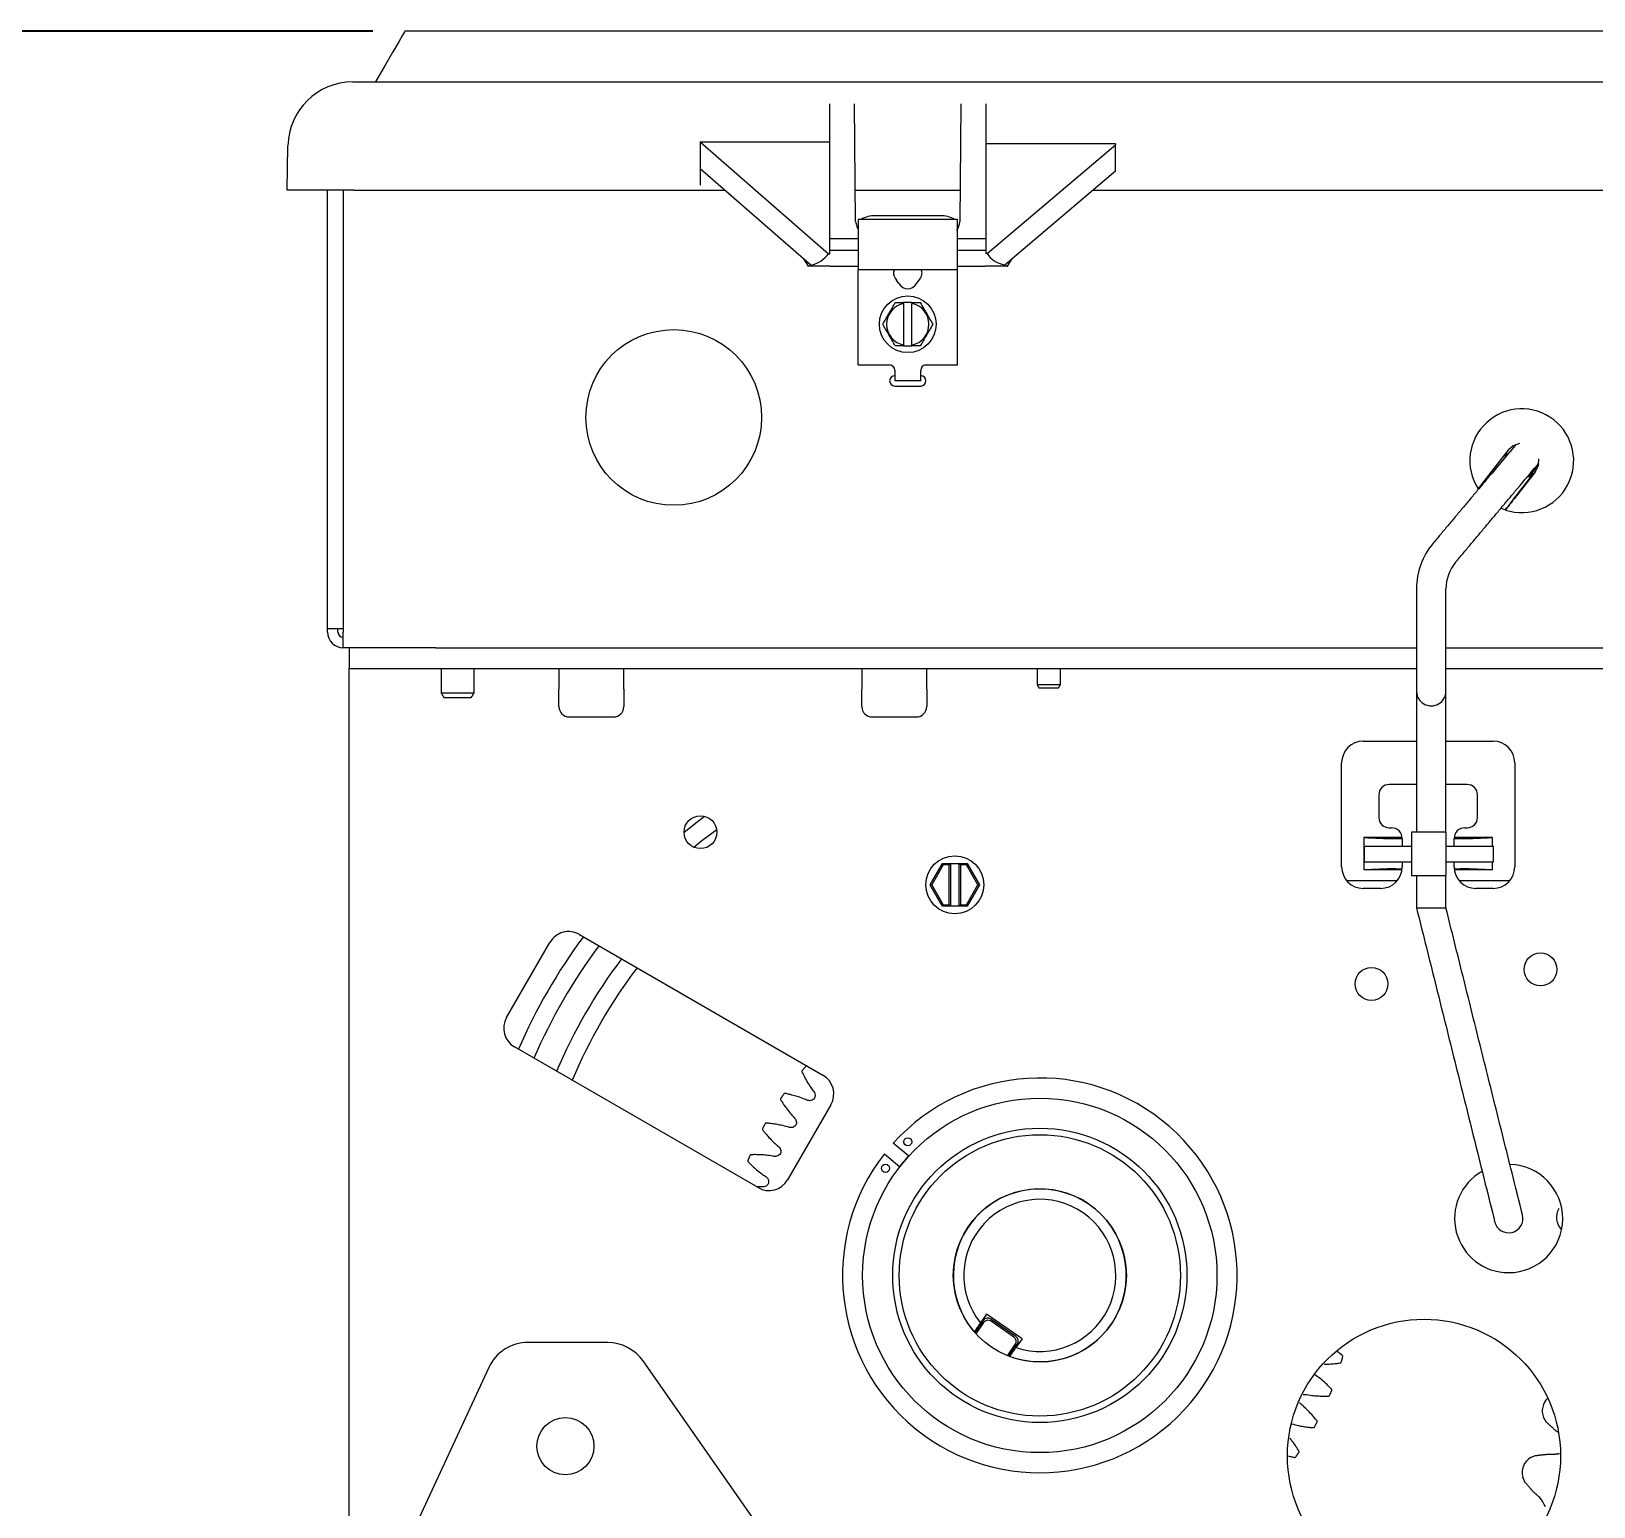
# Model space of a CAD drawing. Extents: x 7.8 to 40.8, y 9.2 to 40.5.
# Drawn here: x 16.85 to 25.88, y 32.02 to 40.54 of the extents above; entities that cross this region are included whole.
import ezdxf

# ---------------------------------------------------------------- set-up
doc = ezdxf.new("R2010")
doc.units = 0
doc.header["$LTSCALE"] = 0.5
doc.header["$MEASUREMENT"] = 0
doc.layers.get('Defpoints').update_dxf_attribs({"linetype": 'CONTINUOUS'})
doc.layers.add('DIM', color=1, linetype='CONTINUOUS')
doc.layers.add('OBJ', color=3, linetype='CONTINUOUS')
doc.styles.add('ROMANS', font='romans.shx', dxfattribs={"width": 0.9, "height": 0.375})
doc.dimstyles.new('GENIE', dxfattribs={"dimscale": 2, "dimtxt": 0.25, "dimasz": 0.156, "dimexe": 0.095, "dimexo": 0.0925, "dimgap": 0.095, "dimtad": 0, "dimtih": 1, "dimtoh": 1, "dimdec": 5, "dimzin": 4, "dimdsep": 46, "dimlunit": 5, "dimtxsty": 'ROMANS', "dimcen": 0.09, "dimadec": 0, "dimazin": 0, "dimtfac": 1, "dimtdec": 5, "dimtofl": 0, "dimtmove": 0, "dimatfit": 3, "dimfxl": 0, "dimfrac": 2, "dimtolj": 1, "dimtzin": 4, "dimarcsym": 0})

# ---------------------------------------------------------------- blocks, each defined once
blk = doc.blocks.new('*D26')
at = {"layer": 'Defpoints', "color": 0}
for p in [(19.0122, 40.5366), (13.2286, 29.3441), (17.5489, 29.3441)]:
    blk.add_point(p, dxfattribs=at)
at = {"layer": 'DIM', "color": 0, "lineweight": -2}
for p, q in [((18.8272, 40.5366), (13.0386, 40.5366)), ((13.2286, 40.2246), (13.2286, 35.4161)), ((13.2286, 29.6561), (13.2286, 34.4646)), ((17.3639, 29.3441), (13.0386, 29.3441))]:
    blk.add_line(p, q, dxfattribs=at)
at = {"layer": 'DIM', "color": 0}
for points in [[(13.1766, 40.2246), (13.2806, 40.2246), (13.2286, 40.5366)], [(13.1766, 29.6561), (13.2806, 29.6561), (13.2286, 29.3441)]]:
    blk.add_solid(points, dxfattribs=at)
at = {"layer": 'DIM', "color": 0, "insert": (13.2286, 34.9403), "char_height": 0.375, "attachment_point": 5, "style": 'ROMANS'}
blk.add_mtext('\\A1;11 3/16', dxfattribs=at)
blk = doc.blocks.new('*D27')
at = {"layer": 'Defpoints', "color": 0}
for p in [(8.7368, 40.5366), (19.0122, 40.5366), (10.557, 27.2416)]:
    blk.add_point(p, dxfattribs=at)
at = {"layer": 'DIM', "color": 0, "lineweight": -2}
for p, q in [((18.8272, 40.5366), (8.5468, 40.5366)), ((8.7368, 40.2246), (8.7368, 34.6148)), ((8.7368, 27.5536), (8.7368, 33.1634)), ((10.372, 27.2416), (8.5468, 27.2416))]:
    blk.add_line(p, q, dxfattribs=at)
at = {"layer": 'DIM', "color": 0}
for points in [[(8.6848, 40.2246), (8.7888, 40.2246), (8.7368, 40.5366)], [(8.6848, 27.5536), (8.7888, 27.5536), (8.7368, 27.2416)]]:
    blk.add_solid(points, dxfattribs=at)
at = {"layer": 'DIM', "color": 0, "insert": (8.7368, 33.8891), "char_height": 0.375, "attachment_point": 5, "style": 'ROMANS'}
blk.add_mtext('\\A1;13 5/16\\PMAX', dxfattribs=at)

msp = doc.modelspace()

# ---------------------------------------------------------------- linework, layer by layer
at = {"layer": 'OBJ', "linetype": 'Continuous', "lineweight": 15}
for p, q in [((18.7118583, 40.244176), (18.7183468, 40.244176)), ((18.7183468, 40.244176), (34.9683461, 40.244176)), ((21.468347, 39.3871457), (21.468347, 40.1168191)), ((21.6171867, 39.4375139), (21.6112585, 40.1168191)), ((22.2254351, 40.1168191), (22.2195069, 39.4375139)), ((22.3683466, 40.1168191), (22.3683466, 39.3871457)), ((18.3324375, 39.619172), (18.3369155, 39.8757254)), ((20.7183469, 39.8983282), (21.4593681, 39.251585)), ((20.7183469, 39.8983282), (21.468347, 39.8983282)), ((20.7183469, 39.8983282), (20.7183469, 39.8757254)), ((20.7183469, 39.8757254), (20.7183469, 39.6475757)), ((23.1183467, 39.8866889), (22.3683466, 39.8866889)), ((22.3767124, 39.2526832), (23.1183467, 39.8804844)), ((23.1183467, 39.8866889), (23.1183467, 39.8804844)), ((23.1183467, 39.7277275), (23.1183467, 39.8804844)), ((21.3161046, 39.22213), (20.719255, 39.7430464)), ((20.719255, 39.7430464), (20.719255, 39.6475757)), ((23.1183467, 39.7277275), (22.521571, 39.2225524)), ((20.719255, 39.6475757), (20.7183469, 39.6483642)), ((20.7183469, 39.6475757), (20.719255, 39.6475757)), ((18.7183468, 39.619172), (18.3324375, 39.619172)), ((18.5660469, 37.086397), (18.5660469, 39.619172)), ((18.6558467, 39.619172), (18.6558467, 37.0663942)), ((18.7183468, 39.619172), (20.861178, 39.619172)), ((21.6156015, 39.619172), (22.221092, 39.619172)), ((22.9901099, 39.619172), (30.7111782, 39.619172)), ((22.1058468, 39.4714745), (21.7308468, 39.4714745)), ((21.468347, 39.3395934), (21.468347, 39.3871457)), ((21.6308471, 39.4495944), (21.6308471, 39.1595967)), ((22.2058465, 39.1595967), (22.2058465, 39.4495944)), ((22.3683466, 39.3871457), (22.3683466, 39.3395934)), ((21.468347, 39.3395934), (21.6308471, 39.3395934)), ((21.468347, 39.2695978), (21.468347, 39.3395934)), ((22.2058465, 39.3395934), (22.3683466, 39.3395934)), ((22.3683466, 39.3395934), (22.3683466, 39.2695978)), ((21.3580174, 39.1862827), (21.3161046, 39.2225524)), ((21.3161046, 39.2225524), (21.3167441, 39.2225524)), ((21.3161046, 39.22213), (21.3161046, 39.2225524)), ((21.3161046, 39.22213), (21.3432593, 39.1797403)), ((21.3167441, 39.2225524), (21.3591314, 39.1862827)), ((21.3580174, 39.1855412), (21.3591314, 39.1862827)), ((21.3591314, 39.1862827), (21.3580174, 39.1862827)), ((21.3580174, 39.1855412), (21.3580174, 39.1862827)), ((21.4593681, 39.251585), (21.468347, 39.251585)), ((21.468347, 39.251585), (21.468347, 39.2695978)), ((21.6308471, 39.2695978), (21.468347, 39.2695978)), ((22.3683466, 39.2695978), (22.2058465, 39.2695978)), ((22.3683466, 39.2695978), (22.3683466, 39.2526832)), ((22.3767124, 39.2526832), (22.3683466, 39.2526832)), ((22.521571, 39.2225524), (22.4782996, 39.1859166)), ((22.493815, 39.1797403), (22.521571, 39.22213)), ((22.521571, 39.22213), (22.521571, 39.2225524)), ((21.4705264, 39.1797403), (21.3432593, 39.1797403)), ((22.2058465, 39.1595967), (21.6308471, 39.1595967)), ((21.6308471, 39.0995978), (21.6308471, 39.1595967)), ((21.6308471, 38.6095913), (21.6308471, 39.0995978)), ((21.8671337, 39.0795951), (21.8529917, 39.0995978)), ((21.9695598, 39.0795951), (21.9837019, 39.0995978)), ((22.2058465, 39.0995978), (22.2058465, 39.1595967)), ((22.2058465, 38.6095913), (22.2058465, 39.0995978)), ((22.493815, 39.1797403), (22.3661672, 39.1797403)), ((21.942347, 38.969594), (21.8943465, 38.969594)), ((21.8943465, 38.9645534), (21.8943465, 38.724633)), ((21.942347, 38.724633), (21.942347, 38.9645534)), ((21.8943465, 38.7195924), (21.942347, 38.7195924)), ((21.6308471, 38.6095913), (21.813347, 38.6095913)), ((21.843347, 38.5795919), (21.843347, 38.5578902)), ((21.843347, 38.5578902), (21.843347, 38.517894)), ((21.9933466, 38.5578902), (21.9933466, 38.5795919)), ((21.9933466, 38.517894), (21.9933466, 38.5578902)), ((22.0233466, 38.6095913), (22.2058465, 38.6095913)), ((21.9933466, 38.517894), (21.843347, 38.517894)), ((21.843347, 38.4875942), (21.9933466, 38.4875942)), ((25.3871306, 38.1178108), (25.2633372, 37.9587555)), ((25.2638229, 37.9577512), (25.3792565, 38.1060682)), ((25.3436485, 38.061942), (25.3449157, 38.061942)), ((25.251956, 37.9425074), (25.2544422, 37.9379455)), ((25.4200762, 37.8361389), (25.5355086, 37.9844559)), ((25.5449621, 37.9949783), (25.4211686, 37.8359137)), ((18.6558467, 37.086397), (18.5660469, 37.086397)), ((18.5660469, 37.0663942), (18.5660469, 37.086397)), ((18.6258466, 37.0663942), (18.6258466, 37.086397)), ((18.6558467, 36.976593), (18.6558467, 37.0663942)), ((18.9363528, 36.976593), (18.6558467, 36.976593)), ((18.6901469, 36.976593), (18.6901469, 36.8569989)), ((19.1901469, 36.976593), (18.9363528, 36.976593)), ((19.1901469, 36.976593), (24.8579165, 36.976593)), ((24.8579165, 36.973533), (24.8579165, 36.7235314)), ((25.027968, 36.976593), (31.8272247, 36.976593)), ((25.027968, 36.7235314), (25.027968, 36.973533)), ((18.6901469, 36.8569989), (19.1901469, 36.8569989)), ((18.6901469, 36.7369917), (18.6901469, 36.8569989)), ((19.1901469, 36.8569989), (24.8579165, 36.8569989)), ((19.9026468, 36.8569989), (19.9026468, 36.7369917)), ((20.2776468, 36.7369917), (20.2776468, 36.8569989)), ((21.6526468, 36.8569989), (21.6526468, 36.7369917)), ((22.0276468, 36.7369917), (22.0276468, 36.8569989)), ((25.027968, 36.8569989), (31.8274183, 36.8569989)), ((22.6656471, 36.7633961), (22.733147, 36.7633961)), ((22.733147, 36.7633961), (22.8006469, 36.7633961)), ((18.6901469, 31.1284059), (18.6901469, 36.7369917)), ((19.2220468, 36.7163976), (19.3170467, 36.7163976)), ((19.3170467, 36.6863982), (19.2393673, 36.6863982)), ((19.3170467, 36.7163976), (19.4120469, 36.7163976)), ((19.3947263, 36.6863982), (19.3170467, 36.6863982)), ((19.9026468, 36.6365931), (19.9026468, 36.7369917)), ((20.2776468, 36.7369917), (20.2776468, 36.6365931)), ((21.6526468, 36.6365931), (21.6526468, 36.7369917)), ((22.0276468, 36.7369917), (22.0276468, 36.6365931)), ((22.733147, 36.7433934), (22.6771937, 36.7433934)), ((22.7890997, 36.7433934), (22.733147, 36.7433934)), ((24.8579165, 36.7235314), (24.8579165, 36.4735298)), ((25.027968, 36.4735298), (25.027968, 36.7235314)), ((19.9626468, 36.5765942), (20.2176467, 36.5765942)), ((21.7126468, 36.5765942), (21.9676467, 36.5765942)), ((24.5501465, 36.4365937), (24.8579165, 36.4365937)), ((25.027968, 36.4365937), (25.3001465, 36.4365937)), ((24.4251468, 35.7115947), (24.4251468, 36.3115929)), ((25.4251473, 36.3115929), (25.4251473, 35.7115947)), ((24.6401471, 36.1265932), (24.6401471, 35.9965988)), ((24.8579165, 36.1865921), (24.7001472, 36.1865921)), ((25.150147, 36.1865921), (25.027968, 36.1865921)), ((25.210147, 35.9965988), (25.210147, 36.1265932)), ((24.7001472, 35.9365905), (24.7126466, 35.9365905)), ((25.1376464, 35.9365905), (25.150147, 35.9365905)), ((24.5538671, 35.8803463), (24.5538671, 35.6928404)), ((24.7748337, 35.8803463), (24.5538671, 35.8803463)), ((24.7376465, 35.8741699), (24.775147, 35.8741699)), ((24.775147, 35.8740948), (24.775147, 35.8303441)), ((25.0295227, 35.9103457), (24.8295221, 35.9103457)), ((24.8295221, 35.9103457), (24.8295221, 35.6603441)), ((25.0295227, 35.6603441), (25.0295227, 35.9103457)), ((25.0751472, 35.8741699), (25.1126465, 35.8741699)), ((25.0751472, 35.8303441), (25.0751472, 35.8740948)), ((25.2964271, 35.8803463), (25.0754605, 35.8803463)), ((25.2964271, 35.8303441), (25.2964271, 35.8803463)), ((24.5560224, 35.8303441), (24.7795223, 35.8303441)), ((24.7795223, 35.8303441), (24.8295221, 35.8303441)), ((25.0295227, 35.8303441), (25.0795225, 35.8303441)), ((25.0795225, 35.8303441), (25.3030223, 35.8303441)), ((22.047541, 35.6075917), (22.1188443, 35.7310906)), ((22.123463, 35.7230933), (22.0567792, 35.6075917)), ((22.123463, 35.7230933), (22.1188443, 35.7310906)), ((22.1188443, 35.7310906), (22.1653969, 35.7310906)), ((22.1573966, 35.7230933), (22.123463, 35.7230933)), ((22.1653969, 35.7310906), (22.1573966, 35.7230933)), ((22.1573966, 35.4920995), (22.1573966, 35.7230933)), ((22.1653969, 35.7310906), (22.1653969, 35.4840927)), ((22.1653969, 35.7310906), (22.2148969, 35.7310906)), ((22.2148969, 35.7310906), (22.2614495, 35.7310906)), ((22.2148969, 35.7310906), (22.2228966, 35.7230933)), ((22.2148969, 35.4840927), (22.2148969, 35.7310906)), ((22.2568308, 35.7230933), (22.2228966, 35.7230933)), ((22.2228966, 35.7230933), (22.2228966, 35.4920995)), ((22.2614495, 35.7310906), (22.2568308, 35.7230933)), ((22.3235146, 35.6075917), (22.2568308, 35.7230933)), ((22.2614495, 35.7310906), (22.3327522, 35.6075917)), ((24.7737331, 35.6928404), (24.5538671, 35.6928404)), ((24.5560224, 35.7403458), (24.7795223, 35.7403458)), ((24.7376465, 35.6990167), (24.7745122, 35.6990167)), ((24.775147, 35.7403458), (24.775147, 35.7115947)), ((24.7795223, 35.7403458), (24.8295221, 35.7403458)), ((25.0295227, 35.7403458), (25.0795225, 35.7403458)), ((25.0751472, 35.7115947), (25.0751472, 35.7403458)), ((25.0757808, 35.6990167), (25.1126465, 35.6990167)), ((25.2964271, 35.6928404), (25.0765611, 35.6928404)), ((25.0795225, 35.7403458), (25.3030223, 35.7403458)), ((25.2964271, 35.6928404), (25.2964271, 35.7403458)), ((22.1188443, 35.4840927), (22.047541, 35.6075917)), ((22.0567792, 35.6075917), (22.047541, 35.6075917)), ((22.0567792, 35.6075917), (22.123463, 35.4920995)), ((22.2568308, 35.4920995), (22.3235146, 35.6075917)), ((22.3327522, 35.6075917), (22.2614495, 35.4840927)), ((22.3235146, 35.6075917), (22.3327522, 35.6075917)), ((24.453276, 35.6325975), (24.7470178, 35.6325975)), ((24.6501473, 35.5865939), (24.5501465, 35.5865939)), ((24.8295221, 35.6603441), (25.0295227, 35.6603441)), ((25.1032752, 35.6325975), (25.3970182, 35.6325975)), ((25.3001465, 35.5865939), (25.2001468, 35.5865939)), ((22.1188443, 35.4840927), (22.123463, 35.4920995)), ((22.1653969, 35.4840927), (22.1188443, 35.4840927)), ((22.123463, 35.4920995), (22.1573966, 35.4920995)), ((22.1653969, 35.4840927), (22.1573966, 35.4920995)), ((22.2148969, 35.4840927), (22.1653969, 35.4840927)), ((22.2148969, 35.4840927), (22.2228966, 35.4920995)), ((22.2614495, 35.4840927), (22.2148969, 35.4840927)), ((22.2228966, 35.4920995), (22.2568308, 35.4920995)), ((22.2568308, 35.4920995), (22.2614495, 35.4840927)), ((24.8579165, 35.4735328), (25.027968, 35.4735328)), ((20.021155, 35.3203536), (21.4284465, 34.5078531)), ((19.6004019, 34.8415875), (19.8504024, 35.2746035)), ((21.0534464, 33.8583361), (19.6461555, 34.6708366)), ((21.4741995, 34.3371022), (21.2241997, 33.9040862)), ((21.7831493, 34.0538769), (21.872328, 33.978944)), ((21.9237916, 34.040196), (21.8346128, 34.1151242)), ((21.9223361, 34.0414163), (21.8708725, 33.980169)), ((21.872328, 33.978944), (21.9237916, 34.040196)), ((22.9391373, 33.7793436), (22.9154445, 33.7933014)), ((22.2533994, 33.609583), (22.2394404, 33.5858913)), ((22.2678435, 33.6329837), (22.244359, 33.5949399)), ((22.2621365, 33.6244137), (22.2553817, 33.612948)), ((22.3541019, 33.0915153), (22.3054907, 33.021623)), ((22.3563007, 33.0792706), (22.3115192, 33.0148835)), ((22.3732628, 33.1278272), (22.3379488, 33.0770507)), ((22.5785064, 32.9850859), (22.3732628, 33.1278272)), ((22.5433232, 32.997983), (22.397598, 33.0993297)), ((22.5310784, 32.9957818), (22.3997974, 33.0870849)), ((20.1837548, 32.9640928), (19.7236281, 32.9640928)), ((22.3021074, 33.0255138), (22.3022729, 33.0257484)), ((22.5025245, 32.8845887), (22.5511352, 32.9544857)), ((22.5785064, 32.9850859), (22.5431924, 32.9343093)), ((22.4941095, 32.8878974), (22.538891, 32.9522845)), ((22.5075164, 32.883007), (22.507351, 32.8827724)), ((19.4967734, 32.8191503), (18.7748421, 31.2602448)), ((21.7750815, 30.877306), (20.3885431, 32.8574897))]:
    msp.add_line(p, q, dxfattribs=at)
at = {"layer": 'OBJ', "linetype": 'Continuous', "lineweight": 15, "flags": 128}
for points in [[(19.0121716, 40.536586), (19.0107735, 40.5341643), (18.9995918, 40.5147998), (18.9772363, 40.4760803), (18.9437251, 40.4180338), (18.8990838, 40.3407167), (18.8433467, 40.244176)], [(25.4330391, 38.1507858), (25.4279129, 38.1446845), (25.4079277, 38.1208614), (25.3835766, 38.0918476), (25.3557936, 38.0587318), (25.3256486, 38.0228094), (25.2942975, 37.9854415)], [(25.3792565, 38.1060682), (25.3673649, 38.072577), (25.3673543, 38.0725112)], [(25.4536578, 38.1556198), (25.4166419, 38.1433422), (25.3871306, 38.1178108)], [(25.4245654, 37.8761351), (25.4559153, 37.9135029), (25.4860614, 37.9494253), (25.5138433, 37.9825317), (25.5381944, 38.0115549), (25.5581795, 38.035378), (25.5652511, 38.0437978)], [(25.5449621, 37.9949783), (25.5624598, 38.0298493), (25.5654564, 38.0672454)], [(25.4956756, 37.9608863), (25.5059609, 37.9647066), (25.5355086, 37.9844559)], [(25.3702371, 37.7721038), (25.3467027, 37.7811525), (25.3453569, 37.7817438)], [(20.6254968, 35.9118757), (20.7097676, 35.9773094), (20.7443981, 36.0029535)], [(20.6812324, 35.8245056), (20.7289754, 35.8623616), (20.8142394, 35.9263967)], [(25.4701958, 33.6998488), (25.4692665, 33.7035753), (25.4665127, 33.7146185), (25.4620424, 33.7325516), (25.4560244, 33.7566844), (25.4486923, 33.7860925), (25.4403277, 33.8196447), (25.4312509, 33.8560458), (25.4218116, 33.8939065)], [(22.9625369, 33.7648976), (22.944771, 33.7758658), (22.9244914, 33.7883828)], [(25.2617133, 33.8539902), (25.2711526, 33.8161295), (25.2802294, 33.7797284), (25.288594, 33.7461762), (25.2959261, 33.7167681), (25.3019429, 33.6926352), (25.3064144, 33.6747022), (25.3091682, 33.6636589), (25.3100975, 33.6599325)]]:
    msp.add_lwpolyline(points, dxfattribs=at)
at = {"layer": 'OBJ', "linetype": 'Continuous', "lineweight": 15}
for centre, radius in [((21.9183468, 38.8445948), 0.164), ((20.5660468, 38.3063948), 0.5075), ((20.7204928, 35.9110136), 0.095), ((22.1901468, 35.6075948), 0.1675), ((25.5742256, 35.118571), 0.095), ((24.5977089, 35.0347604), 0.095), ((22.6811468, 33.3515948), 1.0236), ((22.6811468, 33.3515948), 0.85), ((22.6811468, 33.3515948), 0.8125), ((21.9183178, 34.1231626), 0.0234375), ((21.7896584, 33.9700392), 0.0234375), ((22.6811468, 33.3515948), 0.5), ((24.9011373, 32.3095948), 0.789), ((19.9401468, 32.3653948), 0.165)]:
    msp.add_circle(centre, radius, dxfattribs=at)
for centre, radius, start, end in [((18.7118583, 39.8691764), 0.375, 90, 179), ((21.7243926, 39.328695), 0.1429253, 87.41179407, 122.23231611), ((22.1113445, 39.3250807), 0.146497, 58.2052058, 92.15068402), ((21.9183468, 38.8445948), 0.1223376, 101.31357629, 258.68642371), ((21.9183468, 38.8445948), 0.1223376, 281.31357629, 78.68642371), ((21.8133468, 38.5795948), 0.03, 0, 90), ((22.0233468, 38.5795948), 0.03, 90, 180), ((21.8433468, 38.5175948), 0.03, 90, 270), ((21.9933468, 38.5175948), 0.03, 270, 90), ((25.4660468, 38.0563948), 0.3, 251.57798953, 212.63554826), ((25.2669868, 37.3164964), 0.4090704, 140, 180), ((25.2669868, 37.3164964), 0.2390191, 140, 180), ((18.6558468, 37.0663948), 0.0898, 180, 270), ((18.6558468, 37.0663948), 0.03, 180, 270), ((19.9626468, 36.6365948), 0.06, 180, 270), ((20.2176468, 36.6365948), 0.06, 270, 0), ((21.7126468, 36.6365948), 0.06, 180, 270), ((21.9676468, 36.6365948), 0.06, 270, 0), ((24.5501468, 36.3115948), 0.125, 90, 180), ((25.3001468, 36.3115948), 0.125, 0, 90), ((24.7001468, 36.1265948), 0.06, 90, 180), ((25.1501468, 36.1265948), 0.06, 0, 90), ((24.7001468, 35.9965948), 0.06, 180, 270), ((24.7126468, 35.8740948), 0.0625, 0, 90), ((25.1376468, 35.8740948), 0.0625, 90, 180), ((25.1501468, 35.9965948), 0.06, 270, 0), ((24.5501468, 35.7115948), 0.125, 180, 270), ((24.6501468, 35.7115948), 0.125, 270, 0), ((25.2001468, 35.7115948), 0.125, 180, 270), ((25.3001468, 35.7115948), 0.125, 270, 0), ((22.6811468, 33.3515948), 3.2834, 143.44188814, 156.55811186), ((19.9586552, 35.2121011), 0.125, 60, 150), ((22.6811468, 33.3515948), 3.1804, 143.22851945, 156.77148055), ((22.6811468, 33.3515948), 3.0304, 142.89165305, 157.10834695), ((22.6811468, 33.3515948), 2.9274, 142.64018647, 157.35981353), ((19.7086552, 34.7790884), 0.125, 150, 240), ((21.3659465, 34.3996011), 0.125, 330, 60), ((22.6811468, 33.3515948), 1.14, 141.97270026, 137.95111832), ((25.3901468, 33.6798894), 0.3125, 119.30754111, 270), ((25.3901468, 33.6798894), 0.3125, 270, 88.69245889), ((21.1159465, 33.9665884), 0.125, 240, 330), ((22.6811468, 33.3515948), 0.4995, 249.67474013, 220.69009774), ((22.6811468, 33.3515948), 0.4395, 251.70624907, 218.6585888), ((25.3901468, 33.6798894), 0.0825, 194, 14), ((25.7685316, 33.6857015), 0.102, 149.69976012, 222.65289277), ((19.7236282, 32.7140948), 0.25, 90, 155.15111883), ((20.183755, 32.7140948), 0.25, 35, 90), ((25.6863776, 32.5691882), 0.102, 133.50785868, 201.883662), ((25.5701574, 32.2126523), 0.102, 122.00745243, 194.96058508)]:
    msp.add_arc(centre, radius, start, end, dxfattribs=at)
for centre, major_axis, ratio, start_param, end_param in [((21.2598642, 39.3045948), (-0.0976727, 0.1194537), 0.376987731, 2.890123371, 3.152393559), ((21.3101225, 39.3045948), (0.1661398, 0.0050182), 0.75177169, 4.982040297, 5.805073989), ((22.5282634, 39.3045948), (0.1679208, -0.0048847), 0.743829861, 3.608942618, 4.431976311), ((22.5790569, 39.3045948), (0.1002671, 0.1190991), 0.378514433, 3.130582869, 3.402545208), ((21.8954178, 39.0995948), (0.0554328, -0.0554328), 0.414213562, 2.748893572, 4.319689899), ((21.9412757, 39.0995948), (0.0554328, 0.0554328), 0.414213562, 5.105088062, 6.675884389), ((21.9183468, 39.1520212), (0, -0.1024264), 0.707106781, 5.497787144, 7.068583471), ((24.942942, 36.7235297), (-0.0850256, 0), 0.970295726, 0, 3.141592654), ((24.7376468, 35.9623368), (0.5, 0), 0.176326981, 4.336005498, 4.71238898), ((25.1126468, 35.9623368), (0.5, 0), 0.176326981, 4.71238898, 5.088772463), ((24.7376468, 35.6108527), (0.5, 0), 0.176326981, 1.570796327, 1.947179809), ((25.1126468, 35.6108527), (0.5, 0), 0.176326981, 1.194412844, 1.570796327), ((22.3797567, 33.0736714), (0.0055249, -0.0307602), 0.99992385, 2.356232566, 3.926952741), ((22.3819559, 33.061427), (0.0055249, -0.0307602), 0.99992385, 2.356232566, 3.926952741), ((22.5132332, 32.9701272), (-0.0307602, -0.0055249), 0.99992385, 2.356232566, 3.926952741), ((22.5254776, 32.9723264), (-0.0307602, -0.0055249), 0.99992385, 2.356232566, 3.926952741)]:
    msp.add_ellipse(centre, major_axis=major_axis, ratio=ratio, start_param=start_param, end_param=end_param, dxfattribs=at)
for points in [[(34.674521, 40.536586), (19.0121716, 40.536586)], [(22.2058465, 39.4495944), (21.6308471, 39.4495944)], [(21.4705288, 39.1795995), (21.6308471, 39.1795995)], [(22.2058465, 39.1795995), (22.3661648, 39.1795995)], [(21.8461782, 38.969594), (21.8943465, 38.969594)], [(21.8943465, 38.9645534), (21.8943465, 38.969594)], [(21.942347, 38.969594), (21.942347, 38.9645534)], [(21.8943465, 38.7195924), (21.8461782, 38.7195924)], [(21.8943465, 38.7195924), (21.8943465, 38.724633)], [(21.942347, 38.724633), (21.942347, 38.7195924)], [(25.2942975, 37.9854415), (24.9536206, 37.5794447)], [(25.0838873, 37.4701383), (25.4245654, 37.8761351)], [(24.8579165, 37.3164991), (24.8579165, 36.973533)], [(25.027968, 36.973533), (25.027968, 37.3164991)], [(19.2220468, 36.8569989), (19.2220468, 36.7163976)], [(19.4120469, 36.7163976), (19.4120469, 36.8569989)], [(22.6656471, 36.8569989), (22.6656471, 36.7633961)], [(22.8006469, 36.7633961), (22.8006469, 36.8569989)], [(22.6656471, 36.7633961), (22.6771937, 36.7433934)], [(22.7890997, 36.7433934), (22.8006469, 36.7633961)], [(19.2220468, 36.7163976), (19.2393673, 36.6863982)], [(19.3947263, 36.6863982), (19.4120469, 36.7163976)], [(24.8579165, 36.4735298), (24.8579165, 35.9103457)], [(25.027968, 35.9103457), (25.027968, 36.4735298)], [(24.5560224, 35.8303441), (24.5560224, 35.7403458)], [(25.3030223, 35.7403458), (25.3030223, 35.8303441)], [(24.8579165, 35.6603441), (24.8579165, 35.4735328)], [(25.027968, 35.4735328), (25.027968, 35.6603441)], [(24.8579165, 35.4735328), (25.2617133, 33.8539902)], [(25.4218116, 33.8939065), (25.027968, 35.4735328)], [(21.3388993, 34.5595543), (21.3355653, 34.5606572)], [(23.1971081, 33.9792397), (23.1972049, 33.9793993)], [(21.0701786, 33.863128), (21.0437519, 33.8639305)], [(22.0535003, 33.8675537), (22.0533431, 33.8676523)], [(22.3379488, 33.0770507), (22.3024025, 33.0259362)], [(22.5076461, 32.8831948), (22.5431924, 32.9343093)], [(24.2025206, 32.6639764), (24.2247121, 32.6629063)], [(25.6073932, 32.504649), (25.5917271, 32.5311707)], [(25.6644353, 32.4527694), (25.6073932, 32.504649)], [(24.1468518, 32.3847732), (24.1256364, 32.4119473)], [(25.6745564, 32.4459877), (25.6644353, 32.4527694)], [(25.6505339, 32.3184619), (25.6848511, 32.3231927)], [(25.5443813, 32.3113422), (25.6210378, 32.3196352)], [(25.6210378, 32.3196352), (25.6505339, 32.3184619)], [(25.4839694, 32.1581019), (25.4716143, 32.1863226)], [(25.5343423, 32.0997269), (25.4839694, 32.1581019)], [(25.556707, 32.080461), (25.5343423, 32.0997269)]]:
    msp.add_open_spline(points, degree=1, dxfattribs=at)
for points, knots in [([(21.6171867, 39.4375139), (21.6186269, 39.4287573), (21.6210241, 39.4141818), (21.6280444, 39.400508), (21.6308471, 39.3950491)], [0, 0, 0, 0, 0.600777053, 1, 1, 1, 1]), ([(22.2021646, 39.3871457), (22.2022167, 39.3872489), (22.2037313, 39.3902546), (22.2079456, 39.3988068), (22.2159095, 39.4151187), (22.2181822, 39.4292675), (22.2195069, 39.4375139)], [0, 0, 0, 0, 0.006341197, 0.184597079, 0.52475105, 1, 1, 1, 1]), ([(21.7740091, 38.8445932), (21.787205, 38.8674502), (21.8113681, 38.9093037), (21.835311, 38.9507722), (21.8461782, 38.969594)], [0, 0, 0, 0, 0.5461193754, 1, 1, 1, 1]), ([(21.942347, 38.969594), (21.9522981, 38.969594), (21.9686315, 38.969594), (21.9843667, 38.969594), (21.9905153, 38.969594)], [0, 0, 0, 0, 0.609242877, 1, 1, 1, 1]), ([(21.9905153, 38.969594), (22.0037115, 38.9467371), (22.027875, 38.9048838), (22.0518175, 38.863415), (22.0626845, 38.8445932)], [0, 0, 0, 0, 0.546121342, 1, 1, 1, 1]), ([(21.8461782, 38.7195924), (21.832982, 38.7424493), (21.8088185, 38.7843026), (21.7848761, 38.8257714), (21.7740091, 38.8445932)], [0, 0, 0, 0, 0.546121342, 1, 1, 1, 1]), ([(22.0626845, 38.8445932), (22.0494886, 38.8217362), (22.0253255, 38.7798828), (22.0013826, 38.7384142), (21.9905153, 38.7195924)], [0, 0, 0, 0, 0.5461193754, 1, 1, 1, 1]), ([(21.9905153, 38.7195924), (21.9843667, 38.7195924), (21.9686315, 38.7195924), (21.9522981, 38.7195924), (21.942347, 38.7195924)], [0, 0, 0, 0, 0.390757123, 1, 1, 1, 1]), ([(25.5628904, 38.0342892), (25.5608126, 38.0316214), (25.5522775, 38.0206625), (25.537586, 38.0017718), (25.522769, 37.982746), (25.5152405, 37.9730681), (25.5132414, 37.9704981)], [0, 0, 0, 0, 0.113014133, 0.464251198, 0.857732893, 1, 1, 1, 1]), ([(25.2633372, 37.9587555), (25.259157, 37.9533835), (25.2486037, 37.9398212), (25.2332265, 37.9200666), (25.2206716, 37.9039326), (25.214306, 37.8957601), (25.2136673, 37.8949376), (25.2134112, 37.8946078)], [0, 0, 0, 0, 0.1665480623, 0.4204704272, 0.6494934998, 0.8594426321, 1, 1, 1, 1]), ([(25.213985, 37.8937161), (25.214299, 37.8941178), (25.2150037, 37.8950191), (25.2211956, 37.9029889), (25.2317608, 37.9165462), (25.2459547, 37.9347988), (25.2572743, 37.9493384), (25.2633407, 37.9571317), (25.2638229, 37.9577512)], [0, 0, 0, 0, 0.156439147, 0.351018879, 0.549717034, 0.757922757, 0.980758248, 1, 1, 1, 1]), ([(25.3702371, 37.7721038), (25.3705516, 37.7725102), (25.3712571, 37.7734219), (25.3774494, 37.7813712), (25.3880105, 37.7949461), (25.4022109, 37.813185), (25.4135276, 37.8277262), (25.4195941, 37.8355195), (25.4200762, 37.8361389)], [0, 0, 0, 0, 0.156452284, 0.351009128, 0.549758438, 0.757916309, 0.980757735, 1, 1, 1, 1]), ([(25.4211686, 37.8359137), (25.4169882, 37.8305449), (25.4064319, 37.816988), (25.3910566, 37.7972352), (25.3785043, 37.7810894), (25.3721374, 37.7729185), (25.3714988, 37.7720958), (25.3712427, 37.7717659)], [0, 0, 0, 0, 0.1664908214, 0.4204175683, 0.649487451, 0.8594402064, 1, 1, 1, 1]), ([(21.3121945, 34.5395046), (21.3106106, 34.5377961), (21.3086296, 34.5356593), (21.3065963, 34.5328061), (21.3058708, 34.5305296), (21.3063314, 34.5288082), (21.3066377, 34.5276634)], [0, 0, 0, 0, 0.501081057, 0.626710459, 0.751774905, 1, 1, 1, 1]), ([(21.3066377, 34.5276634), (21.3112451, 34.5179499), (21.3194725, 34.5006041), (21.3288025, 34.4838275), (21.3329077, 34.4764457)], [0, 0, 0, 0, 0.559996861, 1, 1, 1, 1]), ([(21.3183568, 34.546568), (21.3172043, 34.5452515), (21.3151462, 34.5429005), (21.3130965, 34.5405423), (21.3121945, 34.5395046)], [0, 0, 0, 0, 0.559976224, 1, 1, 1, 1]), ([(21.324556, 34.5535985), (21.3233967, 34.5522883), (21.3213262, 34.5499484), (21.3192642, 34.547601), (21.3183568, 34.546568)], [0, 0, 0, 0, 0.559937655, 1, 1, 1, 1]), ([(21.3355653, 34.5606572), (21.3343914, 34.5608116), (21.3326244, 34.5610441), (21.3304663, 34.5600234), (21.3278977, 34.5576413), (21.3260413, 34.5553954), (21.324556, 34.5535985)], [0, 0, 0, 0, 0.2479894927, 0.3732940292, 0.4986116408, 1, 1, 1, 1]), ([(21.2086543, 34.4023951), (21.2074712, 34.4024171), (21.2056909, 34.4024502), (21.2036541, 34.401201), (21.2013823, 34.3985334), (21.1997826, 34.3960993), (21.198504, 34.3941537)], [0, 0, 0, 0, 0.248032235, 0.373195882, 0.498974753, 1, 1, 1, 1]), ([(21.2646944, 34.3892352), (21.2543081, 34.3920111), (21.2357605, 34.3969683), (21.216937, 34.4007369), (21.2086543, 34.4023951)], [0, 0, 0, 0, 0.559982763, 1, 1, 1, 1]), ([(21.3329077, 34.4764457), (21.3394179, 34.4653736), (21.3510429, 34.4456025), (21.3646224, 34.427125), (21.3705971, 34.4189953)], [0, 0, 0, 0, 0.560016884, 1, 1, 1, 1]), ([(21.3705971, 34.4189953), (21.3735408, 34.4151601), (21.3794168, 34.4075044), (21.3835392, 34.3944366), (21.38262, 34.3817193), (21.3786049, 34.3752313), (21.3765975, 34.3719874)], [0, 0, 0, 0, 0.280694707, 0.560305848, 0.78016423, 1, 1, 1, 1]), ([(21.1877986, 34.3787598), (21.1864172, 34.376884), (21.1846901, 34.3745387), (21.1829837, 34.3714777), (21.1825207, 34.3691343), (21.1831706, 34.3674756), (21.1836022, 34.3663742)], [0, 0, 0, 0, 0.501203771, 0.626646308, 0.752079007, 1, 1, 1, 1]), ([(21.1836022, 34.3663742), (21.1892684, 34.357238), (21.1993872, 34.3409226), (21.2105362, 34.3252949), (21.215442, 34.3184183)], [0, 0, 0, 0, 0.559970977, 1, 1, 1, 1]), ([(21.1931313, 34.3864708), (21.1921337, 34.385032), (21.190353, 34.3824638), (21.1885788, 34.3798912), (21.1877986, 34.3787598)], [0, 0, 0, 0, 0.560237521, 1, 1, 1, 1]), ([(21.198504, 34.3941537), (21.1974989, 34.3927213), (21.195704, 34.3901632), (21.1939175, 34.3875992), (21.1931313, 34.3864708)], [0, 0, 0, 0, 0.559938361, 1, 1, 1, 1]), ([(21.215442, 34.3184183), (21.2231512, 34.3081457), (21.236918, 34.2898015), (21.2524793, 34.2729593), (21.2593265, 34.2655485)], [0, 0, 0, 0, 0.559989799, 1, 1, 1, 1]), ([(21.3295297, 34.3664916), (21.3176314, 34.371324), (21.2963828, 34.3799541), (21.2743776, 34.3863991), (21.2646944, 34.3892352)], [0, 0, 0, 0, 0.559960158, 1, 1, 1, 1]), ([(21.3765975, 34.3719874), (21.3730882, 34.3686188), (21.3660664, 34.3618786), (21.3481828, 34.3589077), (21.3366065, 34.3636143), (21.3295297, 34.3664916)], [0, 0, 0, 0, 0.2797026124, 0.5596690322, 1, 1, 1, 1]), ([(21.0910971, 34.2215959), (21.0902591, 34.2200584), (21.0887636, 34.2173143), (21.0872737, 34.2145672), (21.0866185, 34.2133592)], [0, 0, 0, 0, 0.560295966, 1, 1, 1, 1]), ([(21.1002607, 34.2309215), (21.0990828, 34.2308095), (21.097311, 34.2306411), (21.0954264, 34.2291752), (21.0934631, 34.2262735), (21.0921484, 34.2236743), (21.0910971, 34.2215959)], [0, 0, 0, 0, 0.248083828, 0.373165776, 0.498750357, 1, 1, 1, 1]), ([(21.1574219, 34.2241209), (21.14679, 34.2257169), (21.1278041, 34.228567), (21.1086769, 34.230202), (21.1002607, 34.2309215)], [0, 0, 0, 0, 0.559991602, 1, 1, 1, 1]), ([(21.2243956, 34.2087786), (21.2120311, 34.2122477), (21.1899496, 34.2184431), (21.1673617, 34.2223859), (21.1574219, 34.2241209)], [0, 0, 0, 0, 0.559949952, 1, 1, 1, 1]), ([(21.2705522, 34.2195121), (21.2674426, 34.2157701), (21.2612209, 34.2082831), (21.2437801, 34.2033302), (21.2317498, 34.2067115), (21.2243956, 34.2087786)], [0, 0, 0, 0, 0.279737861, 0.559695922, 1, 1, 1, 1]), ([(21.2593265, 34.2655485), (21.2626811, 34.2620666), (21.2693772, 34.2551165), (21.2749366, 34.2425931), (21.2754481, 34.2298543), (21.2721841, 34.2229594), (21.2705522, 34.2195121)], [0, 0, 0, 0, 0.280731971, 0.560364861, 0.780195814, 1, 1, 1, 1]), ([(21.0821822, 34.2050991), (21.0810183, 34.2030816), (21.0795628, 34.2005585), (21.0782144, 34.1973248), (21.0780142, 34.1949448), (21.0788464, 34.19337), (21.0793991, 34.192324)], [0, 0, 0, 0, 0.501146572, 0.626728374, 0.752066195, 1, 1, 1, 1]), ([(21.0793991, 34.192324), (21.0860527, 34.1838786), (21.0979345, 34.1687971), (21.1107636, 34.1545149), (21.1164085, 34.1482306)], [0, 0, 0, 0, 0.559986483, 1, 1, 1, 1]), ([(21.0866185, 34.2133592), (21.085788, 34.2118188), (21.0843049, 34.2090677), (21.0828309, 34.2063118), (21.0821822, 34.2050991)], [0, 0, 0, 0, 0.559950863, 1, 1, 1, 1]), ([(21.1164085, 34.1482306), (21.1252193, 34.138886), (21.1409533, 34.1221989), (21.1583023, 34.1072053), (21.1659361, 34.1006079)], [0, 0, 0, 0, 0.559986129, 1, 1, 1, 1]), ([(21.0036859, 34.0380934), (21.0030252, 34.036473), (21.0018456, 34.0335802), (21.0006734, 34.0306845), (21.0001578, 34.0294109)], [0, 0, 0, 0, 0.560168684, 1, 1, 1, 1]), ([(21.0117472, 34.0483905), (21.0105884, 34.0481492), (21.0088437, 34.0477858), (21.0071413, 34.0461098), (21.0055118, 34.0430081), (21.0044972, 34.0402772), (21.0036859, 34.0380934)], [0, 0, 0, 0, 0.247955808, 0.373306481, 0.498852613, 1, 1, 1, 1]), ([(21.0693115, 34.0480291), (21.0585677, 34.0484265), (21.0393818, 34.0491361), (21.0201913, 34.0486183), (21.0117472, 34.0483905)], [0, 0, 0, 0, 0.559984869, 1, 1, 1, 1]), ([(21.1375817, 34.0402852), (21.1249063, 34.0423477), (21.1022701, 34.046031), (21.0793828, 34.0474185), (21.0693115, 34.0480291)], [0, 0, 0, 0, 0.559958119, 1, 1, 1, 1]), ([(21.1822458, 34.0561156), (21.1795742, 34.0520513), (21.1742281, 34.0439182), (21.1574549, 34.0370409), (21.1451213, 34.0390544), (21.1375817, 34.0402852)], [0, 0, 0, 0, 0.279677572, 0.559664077, 1, 1, 1, 1]), ([(21.1659361, 34.1006079), (21.1696597, 34.0975243), (21.177093, 34.0913686), (21.184017, 34.079545), (21.1859532, 34.066943), (21.1834817, 34.059725), (21.1822458, 34.0561156)], [0, 0, 0, 0, 0.280693425, 0.560341253, 0.78014482, 1, 1, 1, 1]), ([(23.0109686, 34.09415), (23.0109672, 34.0941468), (23.0109658, 34.0941437), (23.0109645, 34.0941406), (23.0109645, 34.0941406), (23.0109686, 34.09415), (23.0109686, 34.09415)], [0, 0, 0, 0, 1, 1, 1, 1.00000064, 1.00000064, 1.00000064, 1.00000064]), ([(20.9966742, 34.0207048), (20.9957442, 34.0185696), (20.9945812, 34.0158994), (20.9936013, 34.0125352), (20.9936697, 34.0101467), (20.9946727, 34.0086735), (20.9953389, 34.0076951)], [0, 0, 0, 0, 0.501031459, 0.62654786, 0.751958361, 1, 1, 1, 1]), ([(20.9953389, 34.0076951), (21.002896, 34.0000476), (21.0163905, 33.9863918), (21.030739, 33.9736387), (21.0370522, 33.9680275)], [0, 0, 0, 0, 0.56001036, 1, 1, 1, 1]), ([(21.0001578, 34.0294109), (20.9995052, 34.0277857), (20.9983405, 34.0248851), (20.9971831, 34.0219816), (20.9966742, 34.0207048)], [0, 0, 0, 0, 0.560272324, 1, 1, 1, 1]), ([(21.0370522, 33.9680275), (21.0468539, 33.9597272), (21.0643568, 33.9449054), (21.083276, 33.9319488), (21.0916004, 33.9262479)], [0, 0, 0, 0, 0.560004953, 1, 1, 1, 1]), ([(21.1127894, 33.8838629), (21.11059, 33.8795238), (21.1061891, 33.8708415), (21.0902896, 33.8621307), (21.0778084, 33.8627496), (21.0701786, 33.863128)], [0, 0, 0, 0, 0.279710564, 0.55968689, 1, 1, 1, 1]), ([(21.0916004, 33.9262479), (21.095646, 33.9236007), (21.1037219, 33.9183163), (21.1119262, 33.9073427), (21.1152608, 33.8950371), (21.1136133, 33.887588), (21.1127894, 33.8838629)], [0, 0, 0, 0, 0.280702402, 0.56034722, 0.780138932, 1, 1, 1, 1]), ([(21.9385924, 33.6814183), (21.9385948, 33.6814167), (21.9385971, 33.6814152), (21.9385995, 33.6814136), (21.9385995, 33.6814136), (21.9385924, 33.6814183), (21.9385924, 33.6814183)], [0, 0, 0, 0, 1, 1, 1, 1.000000529, 1.000000529, 1.000000529, 1.000000529]), ([(24.4298143, 32.8883668), (24.4214874, 32.8951723), (24.4115886, 32.9032627), (24.401194, 32.9106951), (24.3995432, 32.9118754)], [0, 0, 0, 0, 0.841193887, 1, 1, 1, 1]), ([(24.4249233, 32.8572269), (24.4253989, 32.8589115), (24.4262477, 32.8619187), (24.4270877, 32.8649284), (24.4274571, 32.866252)], [0, 0, 0, 0, 0.5601992026, 1, 1, 1, 1]), ([(24.4274571, 32.866252), (24.427924, 32.8679398), (24.4287572, 32.8709518), (24.4295819, 32.8739661), (24.4299445, 32.8752913)], [0, 0, 0, 0, 0.5603551, 1, 1, 1, 1]), ([(24.4299445, 32.8752913), (24.4306295, 32.8775179), (24.4314861, 32.8803027), (24.4320827, 32.8837553), (24.4317468, 32.8861196), (24.430586, 32.8874694), (24.4298143, 32.8883668)], [0, 0, 0, 0, 0.501231459, 0.626895846, 0.751980007, 1, 1, 1, 1]), ([(24.3252416, 32.735164), (24.3154397, 32.7434625), (24.2979358, 32.7582814), (24.2790176, 32.7712379), (24.2706934, 32.7769389)], [0, 0, 0, 0, 0.559985983, 1, 1, 1, 1]), ([(24.3233396, 32.8391108), (24.3257575, 32.8390215), (24.3382547, 32.8385601), (24.3507477, 32.8393611), (24.3608237, 32.8400072)], [0, 0, 0, 0, 0.193473672, 1, 1, 1, 1]), ([(24.3608237, 32.8400072), (24.3715442, 32.8408176), (24.3906883, 32.8422646), (24.4097004, 32.8449242), (24.4180659, 32.8460944)], [0, 0, 0, 0, 0.559991755, 1, 1, 1, 1]), ([(24.4180659, 32.8460944), (24.4191899, 32.8464652), (24.4208818, 32.8470232), (24.4223866, 32.848876), (24.423662, 32.8521381), (24.4243627, 32.854965), (24.4249233, 32.8572269)], [0, 0, 0, 0, 0.2480584139, 0.3733510797, 0.4986215416, 1, 1, 1, 1]), ([(24.3669543, 32.6954918), (24.3593969, 32.7031388), (24.3459012, 32.7167947), (24.3315544, 32.7295511), (24.3252416, 32.735164)], [0, 0, 0, 0, 0.559983939, 1, 1, 1, 1]), ([(24.362136, 32.6737807), (24.3627889, 32.6754041), (24.3639552, 32.6783041), (24.3651109, 32.6812083), (24.3656196, 32.6824867)], [0, 0, 0, 0, 0.5598075947, 1, 1, 1, 1]), ([(24.3656196, 32.6824867), (24.36655, 32.6846219), (24.3677134, 32.6872919), (24.3686913, 32.6906549), (24.368624, 32.6930417), (24.367621, 32.6945134), (24.3669543, 32.6954918)], [0, 0, 0, 0, 0.501196344, 0.626744082, 0.751857488, 1, 1, 1, 1]), ([(24.1963577, 32.6025789), (24.192449, 32.6055512), (24.1867208, 32.609907), (24.1835101, 32.6162493), (24.1824902, 32.6182639)], [0, 0, 0, 0, 0.682371047, 1, 1, 1, 1]), ([(24.2458853, 32.5549609), (24.2370745, 32.5643057), (24.2213415, 32.5809924), (24.2039914, 32.5959832), (24.1963577, 32.6025789)], [0, 0, 0, 0, 0.560017752, 1, 1, 1, 1]), ([(24.2247121, 32.6629063), (24.2373874, 32.6608418), (24.2600234, 32.6571549), (24.2829109, 32.655768), (24.2929823, 32.6551577)], [0, 0, 0, 0, 0.559962388, 1, 1, 1, 1]), ([(24.2929823, 32.6551577), (24.3037262, 32.6547623), (24.3229119, 32.6540563), (24.3421021, 32.6545735), (24.350546, 32.654801)], [0, 0, 0, 0, 0.559989678, 1, 1, 1, 1]), ([(24.350546, 32.654801), (24.3517044, 32.6550429), (24.3534473, 32.6554069), (24.3551539, 32.6570769), (24.3567798, 32.6601802), (24.3577952, 32.6629102), (24.3586073, 32.6650934)], [0, 0, 0, 0, 0.24804891, 0.373193105, 0.498744997, 1, 1, 1, 1]), ([(24.3586073, 32.6650934), (24.3592685, 32.6667137), (24.3604494, 32.6696076), (24.3616206, 32.6725054), (24.362136, 32.6737807)], [0, 0, 0, 0, 0.559919187, 1, 1, 1, 1]), ([(24.2828941, 32.5108675), (24.2762407, 32.519313), (24.2643593, 32.5343946), (24.2515303, 32.5486766), (24.2458853, 32.5549609)], [0, 0, 0, 0, 0.559983667, 1, 1, 1, 1]), ([(24.280111, 32.4980924), (24.2812744, 32.5001101), (24.2827294, 32.5026333), (24.2840797, 32.5058666), (24.2842785, 32.5082468), (24.2834467, 32.5098215), (24.2828941, 32.5108675)], [0, 0, 0, 0, 0.501140849, 0.626735701, 0.752069026, 1, 1, 1, 1]), ([(24.1378976, 32.4944129), (24.1502621, 32.4909413), (24.1723426, 32.4847417), (24.1949316, 32.4808035), (24.2048713, 32.4790706)], [0, 0, 0, 0, 0.559972978, 1, 1, 1, 1]), ([(24.2048713, 32.4790706), (24.2155033, 32.4774751), (24.2344896, 32.474626), (24.2536168, 32.4729867), (24.2620331, 32.4722653)], [0, 0, 0, 0, 0.559981606, 1, 1, 1, 1]), ([(24.2620331, 32.4722653), (24.2632116, 32.4723766), (24.2649853, 32.472544), (24.2668662, 32.4740163), (24.2688306, 32.4769175), (24.2701453, 32.4795169), (24.2711967, 32.4815956)], [0, 0, 0, 0, 0.248034307, 0.37329577, 0.498830148, 1, 1, 1, 1]), ([(24.2711967, 32.4815956), (24.2720351, 32.4831313), (24.2735325, 32.4858744), (24.2750204, 32.4886226), (24.2756753, 32.4898323)], [0, 0, 0, 0, 0.559856132, 1, 1, 1, 1]), ([(24.2756753, 32.4898323), (24.2765058, 32.4913727), (24.277989, 32.4941236), (24.2794626, 32.4968797), (24.280111, 32.4980924)], [0, 0, 0, 0, 0.559967401, 1, 1, 1, 1]), ([(24.178691, 32.3368126), (24.1730249, 32.3459504), (24.1629071, 32.3622679), (24.1517575, 32.3778966), (24.1468518, 32.3847732)], [0, 0, 0, 0, 0.560004497, 1, 1, 1, 1]), ([(24.1691625, 32.3167207), (24.1701603, 32.3181576), (24.1719427, 32.3207246), (24.173715, 32.3232986), (24.1744952, 32.3244317)], [0, 0, 0, 0, 0.5597901425, 1, 1, 1, 1]), ([(24.1744952, 32.3244317), (24.175877, 32.3263073), (24.1776045, 32.3286523), (24.1793086, 32.3317126), (24.179773, 32.3340538), (24.179123, 32.3357111), (24.178691, 32.3368126)], [0, 0, 0, 0, 0.501379243, 0.626846853, 0.751992209, 1, 1, 1, 1]), ([(24.1137008, 32.3098544), (24.1187393, 32.3085273), (24.1319459, 32.3050487), (24.1453495, 32.3024185), (24.1536395, 32.3007917)], [0, 0, 0, 0, 0.381510528, 1, 1, 1, 1]), ([(24.1536395, 32.3007917), (24.1548227, 32.3007717), (24.156603, 32.3007416), (24.158638, 32.3019902), (24.1609158, 32.3046525), (24.1625124, 32.3070891), (24.1637893, 32.3090378)], [0, 0, 0, 0, 0.248058813, 0.373217976, 0.498717392, 1, 1, 1, 1]), ([(24.1637893, 32.3090378), (24.1647945, 32.3104701), (24.1665898, 32.3130282), (24.1683763, 32.3155923), (24.1691625, 32.3167207)], [0, 0, 0, 0, 0.559954164, 1, 1, 1, 1]), ([(25.5160949, 32.2991443), (25.5191854, 32.300965), (25.5280791, 32.3062045), (25.5379442, 32.3093135), (25.5443813, 32.3113422)], [0, 0, 0, 0, 0.347498123, 1, 1, 1, 1]), ([(25.6021004, 32.015567), (25.5939085, 32.0325717), (25.5823177, 32.0566316), (25.5625141, 32.0750578), (25.556707, 32.080461)], [0, 0, 0, 0, 0.706765725, 1, 1, 1, 1])]:
    msp.add_open_spline(points, degree=3, knots=knots, dxfattribs=at)

# ---------------------------------------------------------------- dimensions: what is measured, and where the dimension line sits
at = {"layer": 'DIM'}
dim = msp.add_linear_dim(base=(8.7368476, 40.536586), p1=(10.5569969, 27.2415682), p2=(19.0121716, 40.536586), angle=90, text='13 5/16\\PMAX', dimstyle='GENIE', dxfattribs=at)
dim.commit()
dim.dimension.update_dxf_attribs({"geometry": '*D27', "text_midpoint": (8.7368476, 33.8890771)})
dim = msp.add_linear_dim(base=(13.228578, 29.3440962), p1=(19.0121716, 40.536586), p2=(17.5488969, 29.3440962), angle=90, dimstyle='GENIE', dxfattribs=at)
dim.commit()
dim.dimension.update_dxf_attribs({"geometry": '*D26', "text_midpoint": (13.228578, 34.9403411)})

doc.saveas('drawing.dxf')
